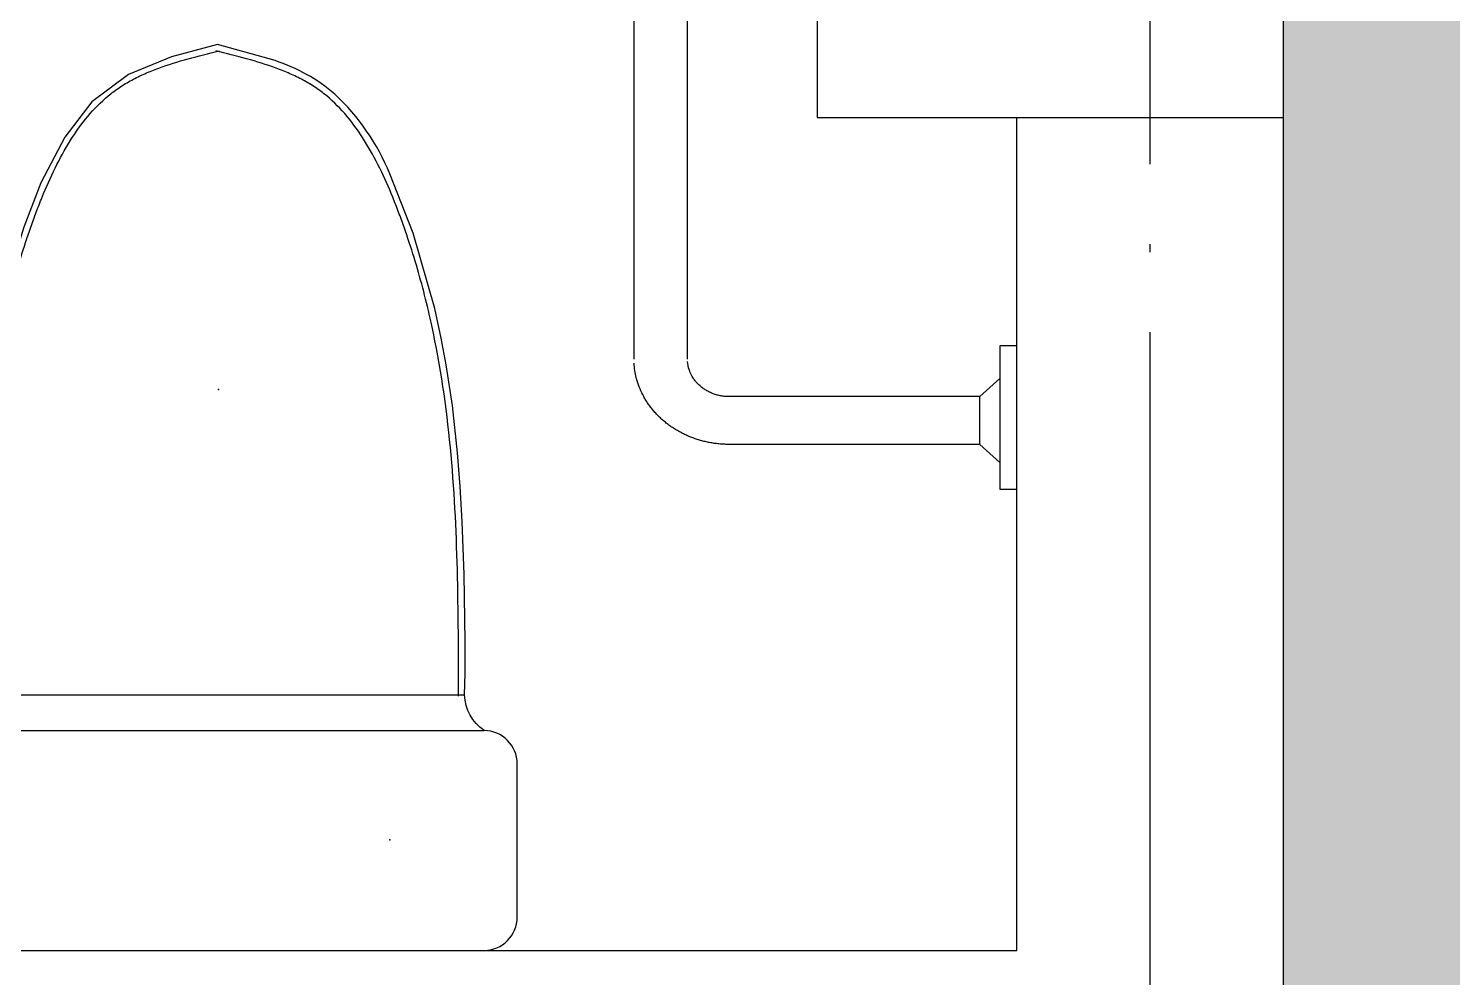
# Model space of a CAD drawing. Header units: millimetres. Extents: x 387826 to 388039216, y 3325062 to 3325368396.
# Drawn here: x 387767124 to 387768193, y 3324897303 to 3324898016 of the extents above; entities that cross this region are included whole.
import ezdxf

# ---------------------------------------------------------------- set-up
doc = ezdxf.new("R2010")
doc.units = ezdxf.units.MM
doc.header["$LTSCALE"] = 1000
doc.header["$MEASUREMENT"] = 0
for name, pattern in [('000-Earth-MSCQ（不打印）$0$DOTE', [2.4200000000000004, 2, -0.2, 0.02, -0.2]), ('DASH', [0.35, 0.25, -0.1]), ('DOTE', [2.4200000000000004, 2, -0.2, 0.02, -0.2])]:
    doc.linetypes.add(name, pattern=pattern)
for name, color, linetype in [('0 Plan-Building', 8, 'Continuous'), ('0 Plan-Building Line 1', 6, 'Continuous'), ('0 Plan-Building 轴线', 8, 'Continuous'), ('0 Plan-Green C2', 75, 'DASH'), ('0 Plan-Green Hatch', 76, 'Continuous'), ('0 Plan-Hatch 1', 8, 'Continuous'), ('0-SITE', 7, 'Continuous'), ('000-Earth-MSCQ（不打印）$0$0 Plan-Building', 8, 'Continuous'), ('000-Earth-MSCQ（不打印）$0$0 Plan-Building Line 1', 6, 'Continuous'), ('000-Earth-MSCQ（不打印）$0$0 Plan-Building 轴线', 8, 'Continuous')]:
    doc.layers.add(name, color=color, linetype=linetype)

# ---------------------------------------------------------------- blocks, each defined once
blk = doc.blocks.new('$lvtry$00000208')
at = {"color": 0, "ltscale": 100}
for p, q in [((200, -165.0000000099972), (-200, -165.0000000099972)), ((185.4870130728996, -191.7412312800443), (-185.4719359133633, -191.7412312800443))]:
    blk.add_line(p, q, dxfattribs=at)
blk.add_lwpolyline([(186.0796257754919, -199.2380908045016, -0.2963015047777732), (199.9999999986721, -165.0000000099972, 0.4142135623886519), (225, -140.0000000099972), (225, -25.00000000999717, 0.4142135623730951), (200, -9.997165761888027e-09), (-200, -9.997165761888027e-09, 0.4142135623730951), (-225, -25.00000000999717), (-225, -140.0000000099972, 0.413282499109783), (-200.0794972387994, -164.9998736134585, -0.2389317199060076), (-185.4719359133633, -191.741231280068), (-186.0183132087441, -208.038968816265), (-185.880630937263, -231.9429316016613), (-185.1490938367242, -282.1136549828661), (-183.7536735154645, -321.8721745041948), (-182.2479664701132, -348.0513228335767), (-180.217007921503, -373.5433777340131), (-176.2934460444594, -408.9057527335408), (-171.6957335382322, -439.4014790583424), (-167.9799975663154, -459.4166868473203), (-163.0881752464156, -481.8463897551392), (-146.8959821878925, -538.3614342696965), (-129.4109075954402, -582.8380688073485, 0.1075204172356496), (-88.16478138089224, -642.5830263483804, 0.1005115143799391), (-43.25072466421625, -667.7827455533316), (0, -680.0000000099972), (34.56887577438465, -670.6643072255156), (66.83648690528571, -657.5221806375266), (94.22498789060774, -636.7756070439136), (114.6088390023724, -610.4436337589905), (132.3968060898333, -576.199694920826), (145.3521376702192, -542.8402512903976), (159.4751818109798, -496.384485188757), (176.7520783832551, -405.3533365391595), (179.3179968894074, -382.8438908119751), (182.3547071254761, -346.4679126574028), (185.0802923031115, -284.8901887926331)], format="xyb", close=True)
blk.add_lwpolyline([(186.044187147163, -202.2755081932701), (186.0796257754919, -199.2380908045052)])
for points in [[(-180.9925045073032, -190.833898753699, 1e-08), (-180.9231855714461, -229.9148265522235, 1e-08), (-180.7879931147909, -260.6861491800664, 1e-08), (-179.0161793248553, -322.0949338432838, 1e-08), (-177.3796056629508, -352.7321077402012, 1e-08), (-171.1158903997275, -413.8239602546237, 1e-08), (-166.48910167758, -444.2782128397521, 1e-08), (-156.1942200744234, -489.7977796713676, 1e-08), (-152.2101340535446, -504.922553144439, 1e-08), (-145.2358797338093, -527.6329906092578, 1e-08), (-142.7550476202741, -535.1736839679506, 1e-08), (-138.7657574522891, -546.4932159235905, 1e-08), (-137.3923849106941, -550.2669410969102, 1e-08), (-134.556705722498, -557.7941917657008, 1e-08), (-133.0929298916308, -561.5471637055598, 1e-08), (-128.5455327356467, -572.7218501946627, 1e-08), (-125.3050498669618, -580.0609807579167, 1e-08), (-118.3031762774335, -594.2645282226877, 1e-08), (-114.5415204285528, -601.128814423384, 1e-08), (-106.4061238896684, -614.1234623602213, 1e-08), (-102.0293129014899, -620.2586035145941, 1e-08), (-92.5727172549814, -631.5563820792449, 1e-08), (-87.49338981130859, -636.7194021847536, 1e-08), (-79.27480857662158, -643.5730663851864, 1e-08), (-76.44098927258165, -645.7040516966226, 1e-08), (-70.53215663088486, -649.6684726599924, 1e-08), (-67.45976419726503, -651.5058132841805, 1e-08), (-61.10061154022696, -654.9345827768993, 1e-08), (-57.81334303203039, -656.5262090455362, 1e-08), (-51.04661969779409, -659.5053209322941, 1e-08), (-47.56698890510597, -660.8924068455963, 1e-08), (-36.93817880982533, -664.7889708971925, 1e-08), (-29.51721481551067, -667.0627814848995, 1e-08), (-14.3423304684693, -671.2693052633404, 1e-08), (-6.58883600239642, -673.2035546739498, 1e-08), (1.209958459803602, -675.1486084028875, 1e-08)], [(181.3595111876202, -191.3707535819121, 1e-08), (180.923185571417, -229.9148265522235, 1e-08), (180.7879931147909, -260.6861491800664, 1e-08), (179.0161793248262, -322.0949338432838, 1e-08), (177.3796056629217, -352.7321077402012, 1e-08), (171.1158903996984, -413.8239602546237, 1e-08), (166.48910167758, -444.2782128397521, 1e-08), (156.1942200743943, -489.7977796713676, 1e-08), (152.2101340535446, -504.922553144439, 1e-08), (145.2358797338093, -527.6329906092578, 1e-08), (142.7550476202741, -535.1736839679506, 1e-08), (138.76575745226, -546.4932159235905, 1e-08), (137.392384910665, -550.2669410969102, 1e-08), (134.5567057224689, -557.7941917657008, 1e-08), (133.0929298916017, -561.5471637055598, 1e-08), (128.5455327356467, -572.7218501946336, 1e-08), (125.3050498669327, -580.0609807579167, 1e-08), (118.3031762774044, -594.2645282226877, 1e-08), (114.5415204285237, -601.128814423384, 1e-08), (106.4061238896684, -614.1234623602213, 1e-08), (102.0293129014899, -620.2586035145941, 1e-08), (92.5727172549523, -631.5563820792449, 1e-08), (87.49338981130859, -636.7194021847536, 1e-08), (79.27480857659248, -643.5730663851864, 1e-08), (76.44098927255254, -645.7040516966226, 1e-08), (70.53215663085575, -649.6684726599633, 1e-08), (67.45976419723593, -651.5058132841805, 1e-08), (61.10061154019786, -654.9345827768993, 1e-08), (57.81334303203039, -656.5262090455362, 1e-08), (51.04661969779409, -659.5053209322941, 1e-08), (47.56698890507687, -660.8924068455963, 1e-08), (36.93817880982533, -664.7889708971925, 1e-08), (29.51721481551067, -667.0627814848995, 1e-08), (14.3423304684693, -671.2693052633404, 1e-08), (6.58883600239642, -673.2035546739498, 1e-08), (-1.209958459832706, -675.1486084028875, 1e-08)]]:
    blk.add_open_spline(points, degree=3, knots=[0, 0, 0, 0, 92.7626735918814, 92.7626735918814, 185.5253471837628, 185.5253471837628, 278.2880207756442, 278.2880207756442, 324.6693575715849, 324.6693575715849, 347.8600259695552, 347.8600259695552, 359.4553601685404, 359.4553601685404, 371.0506943675256, 371.0506943675256, 394.2413627654959, 394.2413627654959, 417.4320311634663, 417.4320311634663, 440.6226995614366, 440.6226995614366, 463.8133679594069, 463.8133679594069, 475.4087021583921, 475.4087021583921, 487.0040363573773, 487.0040363573773, 498.5993705563625, 498.5993705563625, 510.1947047553477, 510.1947047553477, 533.385373153318, 533.385373153318, 556.5760415512884, 556.5760415512884, 556.5760415512884, 556.5760415512884], dxfattribs=at)
at = {"color": 0}
for p in [(-129.3176880808605, -83.05407551247481), (-0.7257828687434085, -421.0254350563409)]:
    blk.add_point(p, dxfattribs=at)
blk = doc.blocks.new('A$C64D772F2')
for p, q in [((656.2071864125901, 137.325435515937), (46.11480032367399, 137.3254379163773)), ((656.2071821781574, 97.28658365317096), (46.11479710316053, 97.28658605366218)), ((684.3873500536429, -122.1254097119599), (684.3873530343408, 65.82751741433458)), ((720.2526699706214, -122.1249731153948), (720.252673995099, 65.82795401076146)), ((684.3881318919593, -122.124973944643), (670.8851792405476, -137.1990553394789)), ((720.2526699706796, -122.1249731943244), (684.3881318919593, -122.124973944643)), ((733.7567931996309, -137.1990553481155), (720.2526699706796, -122.1249731943244)), ((646.2016281544929, -150.0000022688837), (646.2016295103822, -137.1990553361611)), ((646.2016295103822, -137.1990553361611), (753.7983721725759, -137.1990553509313)), ((753.7983721725759, -137.1990553509313), (753.7983718455071, -150.0000011350421)), ((753.7983718455071, -150.0000011350421), (646.2016281544929, -150.0000022688837))]:
    blk.add_line(p, q)
for points in [[(720.252629105933, 65.82798388502124, 0), (720.2478373228223, 66.70538620939624, 0), (720.233345447632, 67.58259304681997, 0), (720.2092534804251, 68.4596043507263, 0), (720.1755612816778, 69.33612012107187, 0), (720.1321688978933, 70.21224040449306, 0), (720.0791761894361, 71.08766515447496, 0), (720.0164830632857, 71.96219441750873, 0), (719.9442895659013, 72.83592810057598, 0), (719.862395557866, 73.70856629682385, 0), (719.771000992565, 74.58000891296979, 0), (719.6700058233691, 75.45015599582985, 0), (719.5595099574421, 76.31880749883567, 0), (719.4394133480964, 77.1858634684686, 0), (719.3097159953322, 78.05132390471408, 0), (719.1706177596934, 78.9148887145493, 0), (719.0220185944345, 79.77645794456475, 0), (718.8640184532269, 80.6359315482332, 0), (718.6965172429918, 81.4931095720458, 0), (718.5196149636758, 82.34799196951644, 0), (718.3333115222049, 83.20037874078844, 0), (718.1376068720128, 84.05016988563875, 0), (717.9327009666595, 84.89726531112683, 0), (717.7183936666115, 85.74136511045072, 0), (717.4948850183864, 86.58256919047562, 0), (717.2620748821646, 87.42057759752788, 0), (717.0201632583048, 88.25539023896272, 0), (716.769050053379, 89.0868071610239, 0), (716.5088352211169, 89.9147283173661, 0), (716.2395186684444, 90.73895370788523, 0), (715.9612003952498, 91.55948328623344, 0), (715.6737803550786, 92.37621709870291, 0), (715.3774584082421, 93.18885505243816, 0), (715.0722345549148, 93.99739714738826, 0), (714.7582087018527, 94.8016433371522, 0), (714.4352808491094, 95.60159366801236, 0), (714.1036509038531, 96.39704804711073, 0), (713.763218819222, 97.1879065211615, 0), (713.4141845488339, 97.9740689967075, 0), (713.0564479996683, 98.7553355206328, 0), (712.6902091251686, 99.53160599983676, 0), (712.3154681113083, 100.3032804341055, 0), (711.9323240741505, 101.0684587771757, 0), (711.5407781770336, 101.8296410289913, 0), (711.1408294891589, 102.5848271896102, 0), (710.7326784759643, 103.3350171657585, 0), (710.3162246721331, 104.079211004253, 0), (709.8916780775762, 104.8174086073268, 0), (709.4590486923698, 105.5496099702723, 0), (709.018396981759, 106.2768150651827, 0), (708.569792015187, 106.9970238596507, 0), (708.1132942578988, 107.7112363256456, 0), (707.6489832447842, 108.4184524260199, 0), (707.1769299060688, 109.1206721280178, 0), (706.6972033114871, 109.8158953992388, 0), (706.209863460972, 110.5041222119035, 0), (705.7150003543939, 111.1853525240804, 0), (705.2126844570739, 111.8605863030098, 0), (704.7029848384554, 112.5278235164369, 0), (704.1859724292299, 113.1890641314749, 0), (703.6617462987197, 113.8423081019064, 0), (703.1303673773073, 114.4895553995884, 0), (702.5919247347047, 115.1288059828221, 0), (702.0464983707643, 115.7600598144854, 0), (701.4941687507671, 116.3843168570893, 0), (700.9350184095092, 117.0005770722928, 0), (700.3691318121273, 117.6098404207878, 0), (699.7965944934404, 118.2111068626837, 0), (699.2174924534047, 118.804376358079, 0), (698.6319166920148, 119.3896488644605, 0), (698.0399452092242, 119.9669243456592, 0), (697.4416795398574, 120.535202754334, 0), (696.8372006143909, 121.0964840529705, 0), (696.2266075021471, 121.6487681953367, 0), (695.6099806686398, 122.1930551439727, 0), (694.9874196483288, 122.7283448526578, 0), (694.3590249067638, 123.2556372746258, 0), (693.7248859783867, 123.7739323681744, 0), (693.085092863359, 124.2832300913797, 0), (692.439745561569, 124.7835303976608, 0), (691.7889445383917, 125.2758332404846, 0), (691.1327793283854, 125.7591385780906, 0), (690.4713594665518, 126.2324463594268, 0), (689.8047458830988, 126.6977565562265, 0), (689.1331576476223, 127.1530690664804, 0), (688.4565652253223, 127.5993839040239, 0), (687.7750686163199, 128.0367010221744, 0), (687.0888678203919, 128.465020328098, 0), (686.3979623725754, 128.8833418217982, 0), (685.7026522726519, 129.2916653637585, 0), (685.0027379858657, 129.6909910468021, 0), (684.298519512231, 130.0813187314634, 0), (683.5901959211915, 130.4606483248062, 0), (682.8775681433617, 130.830979919825, 0), (682.1610357133322, 131.1913133303606, 0), (681.4405990964151, 131.5426485563512, 0), (680.7163573621656, 131.882985551616, 0), (679.9884109756676, 132.2133242692362, 0), (679.2568604022381, 132.5346646628532, 0), (678.5218047115486, 132.845006686126, 0), (677.7834448337089, 133.1463502455663, 0), (677.0418798383907, 133.4366952952114, 0), (676.2971101909061, 133.7170418346286, 0), (675.5493358912063, 133.9873897708894, 0), (674.7985564739793, 134.2467391041137, 0), (674.0450724043767, 134.4960896947159, 0), (673.2888836826896, 134.7354415425216, 0), (672.5301903085783, 134.9647945545585, 0), (671.7689918169635, 135.1831487309173, 0), (671.0053882077336, 135.3905040251411, 0), (670.2395799462683, 135.5878603438905, 0), (669.4717670323444, 135.7752175942878, 0), (668.7018490008777, 135.9515758229682, 0), (667.9300263170735, 136.1179349367085, 0), (667.156498515571, 136.2732948425328, 0), (666.3813655964914, 136.4176554940059, 0), (665.6046280249138, 136.552016890957, 0), (664.8264853357105, 136.6753789404756, 0), (664.047037528886, 136.787741595952, 0), (663.2663850695244, 136.8901048108164, 0), (662.4847274924396, 136.9814684921148, 0), (661.7021647977526, 137.0618325934629, 0), (660.9186974505428, 137.1321971145589, 0), (660.1345245202538, 137.1905619625832, 0), (659.3497469375725, 137.2389270909553, 0), (658.5645647022757, 137.2772924063829, 0), (657.7789768840303, 137.3036579092804, 0), (656.9930844131741, 137.3200235528348, 0), (656.2071868244093, 137.3253891975692, 0)], [(684.3873249853496, 65.8274704597934, 0), (684.385204621125, 66.21357148810057, 0), (684.3788842110662, 66.59957447042689, 0), (684.368263754819, 66.985479453484, 0), (684.3534432058805, 67.37118639051914, 0), (684.3343225179124, 67.75659532829013, 0), (684.311001737311, 68.14180622014828, 0), (684.2834807712352, 68.5266190661714, 0), (684.2516596193309, 68.91103391270735, 0), (684.2156382352696, 69.29495071346173, 0), (684.1754166656174, 69.67846946833015, 0), (684.1309947707923, 70.06129017731291, 0), (684.0823725971859, 70.44351284052391, 0), (684.0294500984019, 70.82503750438627, 0), (683.9724272277672, 71.2057640757921, 0), (683.9112040320178, 71.58579260149418, 0), (683.8458803713438, 71.96482303480298, 0), (683.7763563391636, 72.3430554222432, 0), (683.7026317953714, 72.7201897638879, 0), (683.6248068333953, 73.09642601319501, 0), (683.5427813135902, 73.47146421676734, 0), (683.4567552358494, 73.84530428138532, 0), (683.3665286468458, 74.21804630020779, 0), (683.2723014534567, 74.58949018036219, 0), (683.1738736556144, 74.95963601450785, 0), (683.0714451603708, 75.32828371000505, 0), (682.9650160606252, 75.69563326665957, 0), (682.8544862635899, 76.06148473102076, 0), (682.7400557225337, 76.42573800991522, 0), (682.6215244375053, 76.78839319675899, 0), (682.4990924084559, 77.14945019807783, 0), (682.3726595888729, 77.5088090606514, 0), (682.2422259323066, 77.86636978464958, 0), (682.1078914387035, 78.22213232308422, 0), (681.9697560614441, 78.57599662978464, 0), (681.8276198007516, 78.92796279779577, 0), (681.681682609953, 79.27793073390785, 0), (681.5319444889319, 79.62590043823002, 0), (681.3784054379212, 79.97187191077683, 0), (681.2209653636673, 80.31564519800304, 0), (681.0598242663546, 80.65722020699468, 0), (680.8949820993003, 80.99649693757965, 0), (680.7263389090076, 81.33357543650345, 0), (680.5540946491528, 81.66835561054904, 0), (680.378049226536, 82.0006375528319, 0), (680.1985027340706, 82.33062112377957, 0), (680.0152550325147, 82.65800641644455, 0), (679.8285061681527, 82.98289333777939, 0), (679.6380560945254, 83.30518198083882, 0), (679.4442048115889, 83.62487220604817, 0), (679.2468522727722, 83.94186405999062, 0), (679.0459984782501, 84.25615754254977, 0), (678.84164338134, 84.56765265385911, 0), (678.6339869355434, 84.87624930081074, 0), (678.4229291873635, 85.18204752996826, 0), (678.2084700902924, 85.48494734130509, 0), (677.9907096443931, 85.78494868826965, 0), (677.7696477566496, 86.0818515708961, 0), (677.5453844267759, 86.37565594269836, 0), (677.3179197015706, 86.66646180374664, 0), (677.0872534878436, 86.95406915386411, 0), (676.8534858321655, 87.23857794664218, 0), (676.6165166415158, 87.51978822860838, 0), (676.3765459157294, 87.7976999066741, 0), (676.1335737016052, 88.07241298081499, 0), (675.8874999058899, 88.34372749768954, 0), (675.638524528651, 88.6116433641946, 0), (675.3866475232644, 88.87606058026722, 0), (675.1317689362331, 89.13707919255103, 0), (674.8741887212964, 89.39459906129923, 0), (674.6137068317039, 89.64852027980669, 0), (674.3504233139683, 89.89894280124281, 0), (674.0844380750204, 90.14566657943942, 0), (673.8157511150348, 90.38869161417824, 0), (673.5444624803495, 90.62811785891245, 0), (673.2705720779486, 90.86374531378533, 0), (672.9940799543983, 91.0956739787216, 0), (672.7150860165711, 91.32370380721841, 0), (672.4334903111449, 91.54793484583934, 0), (672.1495927915093, 91.76826695484488, 0), (671.8631934574223, 91.98470022752736, 0), (671.5744923092425, 92.19723457070359, 0), (671.2834893003455, 92.40576998439064, 0), (670.9901844304986, 92.61030646863946, 0), (670.6946776999976, 92.81084397676022, 0), (670.3969690620434, 93.0072825089228, 0), (670.0971585168736, 93.1996220187284, 0), (669.7951460644254, 93.3878625524012, 0), (669.4912316580303, 93.5719039705582, 0), (669.1852152977372, 93.75174636617885, 0), (668.877297030238, 93.92748964626662, 0), (668.5674767622259, 94.09893381078291, 0), (668.2557545403834, 94.26617885982705, 0), (667.942230271583, 94.42902474666334, 0), (667.6269040488405, 94.58767147150502, 0), (667.3099757792661, 94.74191894120304, 0), (666.9912455092417, 94.89186724885076, 0), (666.6709131922689, 95.03741630135482, 0), (666.3490788282361, 95.1785660522437, 0), (666.0256424174295, 95.31531654804712, 0), (665.700803912885, 95.4475676956572, 0), (665.3744633616298, 95.5754195415866, 0), (665.0468207166414, 95.69877199292387, 0), (664.7177759782644, 95.81762509606051, 0), (664.3874291462707, 95.93197880453954, 0), (664.0558801743318, 96.04173307179008, 0), (663.7232291087857, 96.1469878513235, 0), (663.3893759033526, 96.24764318967209, 0), (663.0544206041959, 96.34379904031084, 0), (662.7184631184791, 96.4352553566714, 0), (662.3815035392763, 96.52221213884332, 0), (662.04364177346, 96.60446934021456, 0), (661.7048778674216, 96.68212696076807, 0), (661.3653117748909, 96.75508495415852, 0), (661.0249435422593, 96.82344332015782, 0), (660.6838731229655, 96.88710201228969, 0), (660.3421005170676, 96.9460610307433, 0), (659.9997257711366, 97.00042032879719, 0), (659.6567487918655, 97.04997990647826, 0), (659.313269626, 97.09483971736336, 0), (658.969288320106, 97.13509976132627, 0), (658.6250047808862, 97.1705599454508, 0), (658.2802190550137, 97.20132036260475, 0), (657.935231142561, 97.22738087338803, 0), (657.5899409967824, 97.24864152427472, 0), (657.2444487110479, 97.26530226871546, 0), (656.8987541453098, 97.277063106696, 0), (656.5529574395623, 97.28422399170086, 0), (656.2071585005615, 97.28658487723442, 0)]]:
    blk.add_polyline3d(points)
blk = doc.blocks.new('A$C4CC85829')
at = {"layer": '0 Plan-Building'}
for p, q in [((9949.99999999997, -12674.99999999988), (9949.99999999997, -13024.99999999988)), ((10299.99999999997, -13024.99999999988), (10299.99999999997, -12674.99999999988)), ((9949.99999999997, -13024.99999999988), (10299.99999999997, -13024.99999999988)), ((10099.99999999977, -13649.9999999999), (10100.00000000006, -13024.99999999983)), ((10300.00000000003, -13849.9999999999), (10300.00000000006, -13024.99999999983)), ((7300.000000000058, -13649.9999999999), (10099.99999999977, -13649.9999999999))]:
    blk.add_line(p, q, dxfattribs=at)
at = {"layer": '0 Plan-Building Line 1', "ltscale": 10}
blk.add_lwpolyline([(7100.000000000058, -13849.9999999999), (10300.00000000003, -13850.00000000001), (10299.99999999997, -9749.999999999884), (7300.00000009872, -9749.99999999965), (7300.000000098837, -6749.999999999971), (9149.99999999997, -6749.999999999971), (9149.99999999997, 100.0000000001164), (-99.9941406250291, 100.0000000001164), (-99.9941406250291, -6749.999999999884), (449.9999999997672, -6749.999999999851), (450.5689102972974, -9705.991464139759, 1.152457852723141), (685.6715259008342, -9960.536134633354), (799.9999999999418, -9960.536134633352), (799.9999999999418, -9949.99999999968), (7099.999999999942, -9949.999999999713)], format="xyb", close=True, dxfattribs=at)
at = {"layer": '0 Plan-Building 轴线', "linetype": 'DOTE', "ltscale": 0.3}
blk.add_line((10199.99999999997, -14511.96487577906), (10199.99999999997, 1042.741870977974), dxfattribs=at)
at = {"layer": '0 Plan-Building', "extrusion": (0, 0, -1), "zscale": -1, "rotation": 270}
blk.add_blockref('A$C64D772F2', (-9949.999998865387, -12550.00000001281), dxfattribs=at)
at = {"layer": '0 Plan-Building', "rotation": 179.9999999998599}
blk.add_blockref('$lvtry$00000208', (9499.999999429885, -13650.0000000092), dxfattribs=at)
blk = doc.blocks.new('000-Earth-MSCQ（不打印）$0$$lvtry$00000208')
at = {"color": 0, "ltscale": 100}
for p, q in [((200, -165.0000000099972, 1e-08), (-200, -165.0000000099972, 1e-08)), ((185.4870130728996, -191.7412312800443, 1e-08), (-185.4719359133633, -191.7412312800443, 1e-08))]:
    blk.add_line(p, q, dxfattribs=at)
at = {"elevation": 1e-08}
blk.add_lwpolyline([(186.0796257754919, -199.2380908045016, -0.2963015047777732), (199.9999999986721, -165.0000000099972, 0.4142135623886519), (225, -140.0000000099972), (225, -25.00000000999717, 0.4142135623730951), (200, -9.997165761888027e-09), (-200, -9.997165761888027e-09, 0.4142135623730951), (-225, -25.00000000999717), (-225, -140.0000000099972, 0.413282499109783), (-200.0794972387994, -164.9998736134585, -0.2389317199060076), (-185.4719359133633, -191.741231280068), (-186.0183132087441, -208.038968816265), (-185.880630937263, -231.9429316016613), (-185.1490938367242, -282.1136549828661), (-183.7536735154645, -321.8721745041948), (-182.2479664701132, -348.0513228335767), (-180.217007921503, -373.5433777340131), (-176.2934460444594, -408.9057527335408), (-171.6957335382322, -439.4014790583424), (-167.9799975663154, -459.4166868473203), (-163.0881752464156, -481.8463897551392), (-146.8959821878925, -538.3614342696965), (-129.4109075954402, -582.8380688073485, 0.1075204172356496), (-88.16478138089224, -642.5830263483804, 0.1005115143799391), (-43.25072466421625, -667.7827455533316), (0, -680.0000000099972), (34.56887577438465, -670.6643072255156), (66.83648690528571, -657.5221806375266), (94.22498789060774, -636.7756070439136), (114.6088390023724, -610.4436337589905), (132.3968060898333, -576.199694920826), (145.3521376702192, -542.8402512903976), (159.4751818109798, -496.384485188757), (176.7520783832551, -405.3533365391595), (179.3179968894074, -382.8438908119751), (182.3547071254761, -346.4679126574028), (185.0802923031115, -284.8901887926331)], format="xyb", close=True, dxfattribs=at)
blk.add_lwpolyline([(186.044187147163, -202.2755081932701), (186.0796257754919, -199.2380908045052)], dxfattribs=at)
at = {"color": 0, "ltscale": 100}
for points in [[(-180.9925045073032, -190.833898753699, 1e-08), (-180.9231855714461, -229.9148265522235, 1e-08), (-180.7879931147909, -260.6861491800664, 1e-08), (-179.0161793248553, -322.0949338432838, 1e-08), (-177.3796056629508, -352.7321077402012, 1e-08), (-171.1158903997275, -413.8239602546237, 1e-08), (-166.48910167758, -444.2782128397521, 1e-08), (-156.1942200744234, -489.7977796713676, 1e-08), (-152.2101340535446, -504.922553144439, 1e-08), (-145.2358797338093, -527.6329906092578, 1e-08), (-142.7550476202741, -535.1736839679506, 1e-08), (-138.7657574522891, -546.4932159235905, 1e-08), (-137.3923849106941, -550.2669410969102, 1e-08), (-134.556705722498, -557.7941917657008, 1e-08), (-133.0929298916308, -561.5471637055598, 1e-08), (-128.5455327356467, -572.7218501946627, 1e-08), (-125.3050498669618, -580.0609807579167, 1e-08), (-118.3031762774335, -594.2645282226877, 1e-08), (-114.5415204285528, -601.128814423384, 1e-08), (-106.4061238896684, -614.1234623602213, 1e-08), (-102.0293129014899, -620.2586035145941, 1e-08), (-92.5727172549814, -631.5563820792449, 1e-08), (-87.49338981130859, -636.7194021847536, 1e-08), (-79.27480857662158, -643.5730663851864, 1e-08), (-76.44098927258165, -645.7040516966226, 1e-08), (-70.53215663088486, -649.6684726599924, 1e-08), (-67.45976419726503, -651.5058132841805, 1e-08), (-61.10061154022696, -654.9345827768993, 1e-08), (-57.81334303203039, -656.5262090455362, 1e-08), (-51.04661969779409, -659.5053209322941, 1e-08), (-47.56698890510597, -660.8924068455963, 1e-08), (-36.93817880982533, -664.7889708971925, 1e-08), (-29.51721481551067, -667.0627814848995, 1e-08), (-14.3423304684693, -671.2693052633404, 1e-08), (-6.58883600239642, -673.2035546739498, 1e-08), (1.209958459803602, -675.1486084028875, 1e-08)], [(181.3595111876202, -191.3707535819121, 1e-08), (180.923185571417, -229.9148265522235, 1e-08), (180.7879931147909, -260.6861491800664, 1e-08), (179.0161793248262, -322.0949338432838, 1e-08), (177.3796056629217, -352.7321077402012, 1e-08), (171.1158903996984, -413.8239602546237, 1e-08), (166.48910167758, -444.2782128397521, 1e-08), (156.1942200743943, -489.7977796713676, 1e-08), (152.2101340535446, -504.922553144439, 1e-08), (145.2358797338093, -527.6329906092578, 1e-08), (142.7550476202741, -535.1736839679506, 1e-08), (138.76575745226, -546.4932159235905, 1e-08), (137.392384910665, -550.2669410969102, 1e-08), (134.5567057224689, -557.7941917657008, 1e-08), (133.0929298916017, -561.5471637055598, 1e-08), (128.5455327356467, -572.7218501946336, 1e-08), (125.3050498669327, -580.0609807579167, 1e-08), (118.3031762774044, -594.2645282226877, 1e-08), (114.5415204285237, -601.128814423384, 1e-08), (106.4061238896684, -614.1234623602213, 1e-08), (102.0293129014899, -620.2586035145941, 1e-08), (92.5727172549523, -631.5563820792449, 1e-08), (87.49338981130859, -636.7194021847536, 1e-08), (79.27480857659248, -643.5730663851864, 1e-08), (76.44098927255254, -645.7040516966226, 1e-08), (70.53215663085575, -649.6684726599633, 1e-08), (67.45976419723593, -651.5058132841805, 1e-08), (61.10061154019786, -654.9345827768993, 1e-08), (57.81334303203039, -656.5262090455362, 1e-08), (51.04661969779409, -659.5053209322941, 1e-08), (47.56698890507687, -660.8924068455963, 1e-08), (36.93817880982533, -664.7889708971925, 1e-08), (29.51721481551067, -667.0627814848995, 1e-08), (14.3423304684693, -671.2693052633404, 1e-08), (6.58883600239642, -673.2035546739498, 1e-08), (-1.209958459832706, -675.1486084028875, 1e-08)]]:
    blk.add_open_spline(points, degree=3, knots=[0, 0, 0, 0, 92.7626735918814, 92.7626735918814, 185.5253471837628, 185.5253471837628, 278.2880207756442, 278.2880207756442, 324.6693575715849, 324.6693575715849, 347.8600259695552, 347.8600259695552, 359.4553601685404, 359.4553601685404, 371.0506943675256, 371.0506943675256, 394.2413627654959, 394.2413627654959, 417.4320311634663, 417.4320311634663, 440.6226995614366, 440.6226995614366, 463.8133679594069, 463.8133679594069, 475.4087021583921, 475.4087021583921, 487.0040363573773, 487.0040363573773, 498.5993705563625, 498.5993705563625, 510.1947047553477, 510.1947047553477, 533.385373153318, 533.385373153318, 556.5760415512884, 556.5760415512884, 556.5760415512884, 556.5760415512884], dxfattribs=at)
at = {"color": 0}
for p in [(-129.3176880808605, -83.05407551247481, 1e-08), (-0.7257828687434085, -421.0254350563409, 1e-08)]:
    blk.add_point(p, dxfattribs=at)
blk = doc.blocks.new('000-Earth-MSCQ（不打印）$0$A$C64D772F2')
for p, q in [((656.2071864125901, 137.325435515937), (46.11480032367399, 137.3254379163773)), ((656.2071821781574, 97.28658365317096), (46.11479710316053, 97.28658605366218)), ((684.3873500536429, -122.1254097119599), (684.3873530343408, 65.82751741433458)), ((720.2526699706214, -122.1249731153948), (720.252673995099, 65.82795401076146)), ((684.3881318919593, -122.124973944643), (670.8851792405476, -137.1990553394789)), ((720.2526699706796, -122.1249731943244), (684.3881318919593, -122.124973944643)), ((733.7567931996309, -137.1990553481155), (720.2526699706796, -122.1249731943244)), ((646.2016281544929, -150.0000022688837), (646.2016295103822, -137.1990553361611)), ((646.2016295103822, -137.1990553361611), (753.7983721725759, -137.1990553509313)), ((753.7983721725759, -137.1990553509313), (753.7983718455071, -150.0000011350421)), ((753.7983718455071, -150.0000011350421), (646.2016281544929, -150.0000022688837))]:
    blk.add_line(p, q)
for points in [[(720.252629105933, 65.82798388502124, 0), (720.2478373228223, 66.70538620939624, 0), (720.233345447632, 67.58259304681997, 0), (720.2092534804251, 68.4596043507263, 0), (720.1755612816778, 69.33612012107187, 0), (720.1321688978933, 70.21224040449306, 0), (720.0791761894361, 71.08766515447496, 0), (720.0164830632857, 71.96219441750873, 0), (719.9442895659013, 72.83592810057598, 0), (719.862395557866, 73.70856629682385, 0), (719.771000992565, 74.58000891296979, 0), (719.6700058233691, 75.45015599582985, 0), (719.5595099574421, 76.31880749883567, 0), (719.4394133480964, 77.1858634684686, 0), (719.3097159953322, 78.05132390471408, 0), (719.1706177596934, 78.9148887145493, 0), (719.0220185944345, 79.77645794456475, 0), (718.8640184532269, 80.6359315482332, 0), (718.6965172429918, 81.4931095720458, 0), (718.5196149636758, 82.34799196951644, 0), (718.3333115222049, 83.20037874078844, 0), (718.1376068720128, 84.05016988563875, 0), (717.9327009666595, 84.89726531112683, 0), (717.7183936666115, 85.74136511045072, 0), (717.4948850183864, 86.58256919047562, 0), (717.2620748821646, 87.42057759752788, 0), (717.0201632583048, 88.25539023896272, 0), (716.769050053379, 89.0868071610239, 0), (716.5088352211169, 89.9147283173661, 0), (716.2395186684444, 90.73895370788523, 0), (715.9612003952498, 91.55948328623344, 0), (715.6737803550786, 92.37621709870291, 0), (715.3774584082421, 93.18885505243816, 0), (715.0722345549148, 93.99739714738826, 0), (714.7582087018527, 94.8016433371522, 0), (714.4352808491094, 95.60159366801236, 0), (714.1036509038531, 96.39704804711073, 0), (713.763218819222, 97.1879065211615, 0), (713.4141845488339, 97.9740689967075, 0), (713.0564479996683, 98.7553355206328, 0), (712.6902091251686, 99.53160599983676, 0), (712.3154681113083, 100.3032804341055, 0), (711.9323240741505, 101.0684587771757, 0), (711.5407781770336, 101.8296410289913, 0), (711.1408294891589, 102.5848271896102, 0), (710.7326784759643, 103.3350171657585, 0), (710.3162246721331, 104.079211004253, 0), (709.8916780775762, 104.8174086073268, 0), (709.4590486923698, 105.5496099702723, 0), (709.018396981759, 106.2768150651827, 0), (708.569792015187, 106.9970238596507, 0), (708.1132942578988, 107.7112363256456, 0), (707.6489832447842, 108.4184524260199, 0), (707.1769299060688, 109.1206721280178, 0), (706.6972033114871, 109.8158953992388, 0), (706.209863460972, 110.5041222119035, 0), (705.7150003543939, 111.1853525240804, 0), (705.2126844570739, 111.8605863030098, 0), (704.7029848384554, 112.5278235164369, 0), (704.1859724292299, 113.1890641314749, 0), (703.6617462987197, 113.8423081019064, 0), (703.1303673773073, 114.4895553995884, 0), (702.5919247347047, 115.1288059828221, 0), (702.0464983707643, 115.7600598144854, 0), (701.4941687507671, 116.3843168570893, 0), (700.9350184095092, 117.0005770722928, 0), (700.3691318121273, 117.6098404207878, 0), (699.7965944934404, 118.2111068626837, 0), (699.2174924534047, 118.804376358079, 0), (698.6319166920148, 119.3896488644605, 0), (698.0399452092242, 119.9669243456592, 0), (697.4416795398574, 120.535202754334, 0), (696.8372006143909, 121.0964840529705, 0), (696.2266075021471, 121.6487681953367, 0), (695.6099806686398, 122.1930551439727, 0), (694.9874196483288, 122.7283448526578, 0), (694.3590249067638, 123.2556372746258, 0), (693.7248859783867, 123.7739323681744, 0), (693.085092863359, 124.2832300913797, 0), (692.439745561569, 124.7835303976608, 0), (691.7889445383917, 125.2758332404846, 0), (691.1327793283854, 125.7591385780906, 0), (690.4713594665518, 126.2324463594268, 0), (689.8047458830988, 126.6977565562265, 0), (689.1331576476223, 127.1530690664804, 0), (688.4565652253223, 127.5993839040239, 0), (687.7750686163199, 128.0367010221744, 0), (687.0888678203919, 128.465020328098, 0), (686.3979623725754, 128.8833418217982, 0), (685.7026522726519, 129.2916653637585, 0), (685.0027379858657, 129.6909910468021, 0), (684.298519512231, 130.0813187314634, 0), (683.5901959211915, 130.4606483248062, 0), (682.8775681433617, 130.830979919825, 0), (682.1610357133322, 131.1913133303606, 0), (681.4405990964151, 131.5426485563512, 0), (680.7163573621656, 131.882985551616, 0), (679.9884109756676, 132.2133242692362, 0), (679.2568604022381, 132.5346646628532, 0), (678.5218047115486, 132.845006686126, 0), (677.7834448337089, 133.1463502455663, 0), (677.0418798383907, 133.4366952952114, 0), (676.2971101909061, 133.7170418346286, 0), (675.5493358912063, 133.9873897708894, 0), (674.7985564739793, 134.2467391041137, 0), (674.0450724043767, 134.4960896947159, 0), (673.2888836826896, 134.7354415425216, 0), (672.5301903085783, 134.9647945545585, 0), (671.7689918169635, 135.1831487309173, 0), (671.0053882077336, 135.3905040251411, 0), (670.2395799462683, 135.5878603438905, 0), (669.4717670323444, 135.7752175942878, 0), (668.7018490008777, 135.9515758229682, 0), (667.9300263170735, 136.1179349367085, 0), (667.156498515571, 136.2732948425328, 0), (666.3813655964914, 136.4176554940059, 0), (665.6046280249138, 136.552016890957, 0), (664.8264853357105, 136.6753789404756, 0), (664.047037528886, 136.787741595952, 0), (663.2663850695244, 136.8901048108164, 0), (662.4847274924396, 136.9814684921148, 0), (661.7021647977526, 137.0618325934629, 0), (660.9186974505428, 137.1321971145589, 0), (660.1345245202538, 137.1905619625832, 0), (659.3497469375725, 137.2389270909553, 0), (658.5645647022757, 137.2772924063829, 0), (657.7789768840303, 137.3036579092804, 0), (656.9930844131741, 137.3200235528348, 0), (656.2071868244093, 137.3253891975692, 0)], [(684.3873249853496, 65.8274704597934, 0), (684.385204621125, 66.21357148810057, 0), (684.3788842110662, 66.59957447042689, 0), (684.368263754819, 66.985479453484, 0), (684.3534432058805, 67.37118639051914, 0), (684.3343225179124, 67.75659532829013, 0), (684.311001737311, 68.14180622014828, 0), (684.2834807712352, 68.5266190661714, 0), (684.2516596193309, 68.91103391270735, 0), (684.2156382352696, 69.29495071346173, 0), (684.1754166656174, 69.67846946833015, 0), (684.1309947707923, 70.06129017731291, 0), (684.0823725971859, 70.44351284052391, 0), (684.0294500984019, 70.82503750438627, 0), (683.9724272277672, 71.2057640757921, 0), (683.9112040320178, 71.58579260149418, 0), (683.8458803713438, 71.96482303480298, 0), (683.7763563391636, 72.3430554222432, 0), (683.7026317953714, 72.7201897638879, 0), (683.6248068333953, 73.09642601319501, 0), (683.5427813135902, 73.47146421676734, 0), (683.4567552358494, 73.84530428138532, 0), (683.3665286468458, 74.21804630020779, 0), (683.2723014534567, 74.58949018036219, 0), (683.1738736556144, 74.95963601450785, 0), (683.0714451603708, 75.32828371000505, 0), (682.9650160606252, 75.69563326665957, 0), (682.8544862635899, 76.06148473102076, 0), (682.7400557225337, 76.42573800991522, 0), (682.6215244375053, 76.78839319675899, 0), (682.4990924084559, 77.14945019807783, 0), (682.3726595888729, 77.5088090606514, 0), (682.2422259323066, 77.86636978464958, 0), (682.1078914387035, 78.22213232308422, 0), (681.9697560614441, 78.57599662978464, 0), (681.8276198007516, 78.92796279779577, 0), (681.681682609953, 79.27793073390785, 0), (681.5319444889319, 79.62590043823002, 0), (681.3784054379212, 79.97187191077683, 0), (681.2209653636673, 80.31564519800304, 0), (681.0598242663546, 80.65722020699468, 0), (680.8949820993003, 80.99649693757965, 0), (680.7263389090076, 81.33357543650345, 0), (680.5540946491528, 81.66835561054904, 0), (680.378049226536, 82.0006375528319, 0), (680.1985027340706, 82.33062112377957, 0), (680.0152550325147, 82.65800641644455, 0), (679.8285061681527, 82.98289333777939, 0), (679.6380560945254, 83.30518198083882, 0), (679.4442048115889, 83.62487220604817, 0), (679.2468522727722, 83.94186405999062, 0), (679.0459984782501, 84.25615754254977, 0), (678.84164338134, 84.56765265385911, 0), (678.6339869355434, 84.87624930081074, 0), (678.4229291873635, 85.18204752996826, 0), (678.2084700902924, 85.48494734130509, 0), (677.9907096443931, 85.78494868826965, 0), (677.7696477566496, 86.0818515708961, 0), (677.5453844267759, 86.37565594269836, 0), (677.3179197015706, 86.66646180374664, 0), (677.0872534878436, 86.95406915386411, 0), (676.8534858321655, 87.23857794664218, 0), (676.6165166415158, 87.51978822860838, 0), (676.3765459157294, 87.7976999066741, 0), (676.1335737016052, 88.07241298081499, 0), (675.8874999058899, 88.34372749768954, 0), (675.638524528651, 88.6116433641946, 0), (675.3866475232644, 88.87606058026722, 0), (675.1317689362331, 89.13707919255103, 0), (674.8741887212964, 89.39459906129923, 0), (674.6137068317039, 89.64852027980669, 0), (674.3504233139683, 89.89894280124281, 0), (674.0844380750204, 90.14566657943942, 0), (673.8157511150348, 90.38869161417824, 0), (673.5444624803495, 90.62811785891245, 0), (673.2705720779486, 90.86374531378533, 0), (672.9940799543983, 91.0956739787216, 0), (672.7150860165711, 91.32370380721841, 0), (672.4334903111449, 91.54793484583934, 0), (672.1495927915093, 91.76826695484488, 0), (671.8631934574223, 91.98470022752736, 0), (671.5744923092425, 92.19723457070359, 0), (671.2834893003455, 92.40576998439064, 0), (670.9901844304986, 92.61030646863946, 0), (670.6946776999976, 92.81084397676022, 0), (670.3969690620434, 93.0072825089228, 0), (670.0971585168736, 93.1996220187284, 0), (669.7951460644254, 93.3878625524012, 0), (669.4912316580303, 93.5719039705582, 0), (669.1852152977372, 93.75174636617885, 0), (668.877297030238, 93.92748964626662, 0), (668.5674767622259, 94.09893381078291, 0), (668.2557545403834, 94.26617885982705, 0), (667.942230271583, 94.42902474666334, 0), (667.6269040488405, 94.58767147150502, 0), (667.3099757792661, 94.74191894120304, 0), (666.9912455092417, 94.89186724885076, 0), (666.6709131922689, 95.03741630135482, 0), (666.3490788282361, 95.1785660522437, 0), (666.0256424174295, 95.31531654804712, 0), (665.700803912885, 95.4475676956572, 0), (665.3744633616298, 95.5754195415866, 0), (665.0468207166414, 95.69877199292387, 0), (664.7177759782644, 95.81762509606051, 0), (664.3874291462707, 95.93197880453954, 0), (664.0558801743318, 96.04173307179008, 0), (663.7232291087857, 96.1469878513235, 0), (663.3893759033526, 96.24764318967209, 0), (663.0544206041959, 96.34379904031084, 0), (662.7184631184791, 96.4352553566714, 0), (662.3815035392763, 96.52221213884332, 0), (662.04364177346, 96.60446934021456, 0), (661.7048778674216, 96.68212696076807, 0), (661.3653117748909, 96.75508495415852, 0), (661.0249435422593, 96.82344332015782, 0), (660.6838731229655, 96.88710201228969, 0), (660.3421005170676, 96.9460610307433, 0), (659.9997257711366, 97.00042032879719, 0), (659.6567487918655, 97.04997990647826, 0), (659.313269626, 97.09483971736336, 0), (658.969288320106, 97.13509976132627, 0), (658.6250047808862, 97.1705599454508, 0), (658.2802190550137, 97.20132036260475, 0), (657.935231142561, 97.22738087338803, 0), (657.5899409967824, 97.24864152427472, 0), (657.2444487110479, 97.26530226871546, 0), (656.8987541453098, 97.277063106696, 0), (656.5529574395623, 97.28422399170086, 0), (656.2071585005615, 97.28658487723442, 0)]]:
    blk.add_polyline3d(points)
blk = doc.blocks.new('000-Earth-MSCQ（不打印）$0$A$C4CC85829')
at = {"layer": '000-Earth-MSCQ（不打印）$0$0 Plan-Building'}
for p, q in [((9949.99999999997, -12674.99999999988), (9949.99999999997, -13024.99999999988)), ((10299.99999999997, -13024.99999999988), (10299.99999999997, -12674.99999999988)), ((9949.99999999997, -13024.99999999988), (10299.99999999997, -13024.99999999988)), ((10099.99999999977, -13649.9999999999), (10100.00000000006, -13024.99999999983)), ((10300.00000000003, -13849.9999999999), (10300.00000000006, -13024.99999999983)), ((7300.000000000058, -13649.9999999999), (10099.99999999977, -13649.9999999999))]:
    blk.add_line(p, q, dxfattribs=at)
at = {"layer": '000-Earth-MSCQ（不打印）$0$0 Plan-Building Line 1', "ltscale": 10}
blk.add_lwpolyline([(7100.000000000058, -13849.9999999999), (10300.00000000003, -13850.00000000001), (10299.99999999997, -9749.999999999884), (7300.00000009872, -9749.99999999965), (7300.000000098837, -6749.999999999971), (9149.99999999997, -6749.999999999971), (9149.99999999997, 100.0000000001164), (-99.9941406250291, 100.0000000001164), (-99.9941406250291, -6749.999999999884), (449.9999999997672, -6749.999999999851), (450.5689102972974, -9705.991464139759, 1.152457852723141), (685.6715259008342, -9960.536134633354), (799.9999999999418, -9960.536134633352), (799.9999999999418, -9949.99999999968), (7099.999999999942, -9949.999999999713)], format="xyb", close=True, dxfattribs=at)
at = {"layer": '000-Earth-MSCQ（不打印）$0$0 Plan-Building 轴线', "linetype": '000-Earth-MSCQ（不打印）$0$DOTE', "ltscale": 0.3}
blk.add_line((10199.99999999997, -14511.96487577906), (10199.99999999997, 1042.741870977974), dxfattribs=at)
at = {"layer": '000-Earth-MSCQ（不打印）$0$0 Plan-Building', "extrusion": (0, 0, -1), "zscale": -1, "rotation": 270}
blk.add_blockref('000-Earth-MSCQ（不打印）$0$A$C64D772F2', (-9949.999998865387, -12550.00000001281), dxfattribs=at)
at = {"layer": '000-Earth-MSCQ（不打印）$0$0 Plan-Building', "rotation": 179.9999999998599}
blk.add_blockref('000-Earth-MSCQ（不打印）$0$$lvtry$00000208', (9499.999999429885, -13650.0000000092, -1e-08), dxfattribs=at)
blk = doc.blocks.new('000-Earth-MSCQ（不打印）')
at = {"layer": '000-Earth-MSCQ（不打印）$0$0 Plan-Building', "ltscale": 10}
blk.add_blockref('000-Earth-MSCQ（不打印）$0$A$C4CC85829', (387757765.961998, 3324910973.607093), dxfattribs=at)

msp = doc.modelspace()

# ---------------------------------------------------------------- hatches: boundary and pattern name
at = {"layer": '0 Plan-Green Hatch', "ltscale": 10}
h = msp.add_hatch(dxfattribs=at)
h.set_pattern_fill('GRASS', color=256, scale=400, double=1)
h.set_pattern_definition([(90, (387910883.5935059, 3325096422.695915), (-798.2363799999999, 798.23638), [211.664528, -1384.80812]), (45, (387910883.5935059, 3325096422.695915), (-798.2369240652082, 798.2369240652083), [211.664528, -917.2129199999998]), (135, (387910883.5935059, 3325096422.695915), (-798.2369240652083, -798.2369240652082), [211.664528, -917.2129199999998])])
edge = h.paths.add_edge_path()
edge.add_line((387682531.9229493, 3324819792.743382), (387689452.9832063, 3324822547.713953))
edge.add_line((387689452.9832063, 3324822547.713953), (387695138.1985209, 3324824969.769745))
edge.add_line((387695138.1985209, 3324824969.769745), (387698698.7044291, 3324826561.574389))
edge.add_line((387698698.7044291, 3324826561.574389), (387705276.2498888, 3324829658.304244))
edge.add_line((387705276.2498888, 3324829658.304244), (387710882.8390135, 3324832462.406137))
edge.add_line((387710882.8390135, 3324832462.406137), (387714650.3126289, 3324834434.449856))
edge.add_line((387714650.3126289, 3324834434.449856), (387719679.7795439, 3324837180.355547))
edge.add_line((387719679.7795439, 3324837180.355547), (387725719.4311197, 3324840654.537024))
edge.add_line((387725719.4311197, 3324840654.537024), (387730551.9630077, 3324843578.580258))
edge.add_line((387730551.9630077, 3324843578.580258), (387737454.4123996, 3324847987.43173))
edge.add_line((387737454.4123996, 3324847987.43173), (387740396.5964426, 3324849953.112617))
edge.add_line((387740396.5964426, 3324849953.112617), (387747023.2478004, 3324854578.476107))
edge.add_line((387747023.2478004, 3324854578.476107), (387758546.2336847, 3324863318.794779))
edge.add_line((387758546.2336847, 3324863318.794779), (387758546.2336847, 3324871791.598949))
edge.add_line((387758546.2336847, 3324871791.598949), (387766608.4358584, 3324878765.292309))
edge.add_line((387766608.4358584, 3324878765.292309), (387766053.2408546, 3324879407.146508))
edge.add_line((387766053.2408546, 3324879407.146508), (387771997.8986003, 3324884549.193228))
edge.add_line((387771997.8986003, 3324884549.193228), (387772553.0936036, 3324883907.339029))
edge.add_line((387772553.0936036, 3324883907.339029), (387772946.2336847, 3324884247.399761))
edge.add_line((387772946.2336847, 3324884247.399761), (387772946.2336847, 3324892223.607093))
edge.add_line((387772946.2336847, 3324892223.607093), (387756515.9619979, 3324892223.607093))
edge.add_line((387756515.9619979, 3324892223.607093), (387756515.961998, 3324901223.607093))
edge.add_line((387756515.961998, 3324901223.607093), (387758216.5309084, 3324901223.607091))
edge.add_line((387758216.5309084, 3324901223.607091), (387758215.961998, 3324904223.607093))
edge.add_line((387758215.961998, 3324904223.607093), (387757665.9678574, 3324904223.607093))
edge.add_line((387757665.9678574, 3324904223.607093), (387757665.9678574, 3324911073.607093))
edge.add_line((387757665.9678574, 3324911073.607093), (387766915.961998, 3324911073.607093))
edge.add_line((387766915.961998, 3324911073.607093), (387766915.961998, 3324904223.607093))
edge.add_line((387766915.961998, 3324904223.607093), (387765065.9619981, 3324904223.607093))
edge.add_line((387765065.9619981, 3324904223.607093), (387765065.9619981, 3324901223.607093))
edge.add_line((387765065.9619981, 3324901223.607093), (387768065.961998, 3324901223.607093))
edge.add_line((387768065.961998, 3324901223.607093), (387768065.961998, 3324895523.607093))
edge.add_line((387768065.961998, 3324895523.607093), (387772946.2336847, 3324895523.607092))
edge.add_line((387772946.2336847, 3324895523.607092), (387772946.2336847, 3324914010.667485))
edge.add_arc((387767037.9046711, 3324905177.80358), 10626.75098531642, 56.22131759937778, 103.2071422155415)
edge.add_arc((387762901.5421501, 3324920638.641783), 5392.925771493214, 220.3326845520224, 288.46913314693074, ccw=False)
edge.add_arc((387762687.6886906, 3324920624.583845), 5222.368197515867, 173.1830321235247, 221.7337936850347, ccw=False)
edge.add_line((387757502.2405485, 3324921244.468637), (387757632.7390357, 3324923352.788814))
edge.add_line((387757632.7390357, 3324923352.788814), (387757502.2405485, 3324925633.320515))
edge.add_arc((387753134.379736, 3324925111.172685), 4398.959699022897, 6.816967887569507, 46.28139355814159)
edge.add_line((387756174.5762423, 3324928290.488907), (387755057.1051541, 3324929276.127875))
edge.add_arc((387753461.9671991, 3324926388.954977), 3298.519734662517, 61.07973084081338, 121.5367589442542)
edge.add_line((387751736.6913583, 3324929200.299088), (387752748.4456902, 3324919853.607094))
edge.add_arc((387699465.5716705, 3324915038.491693), 53500.00000114058, -50.13602028513992, 5.163731182208892, ccw=False)
edge.add_arc((387721258.4567842, 3324888941.170766), 19499.99998385664, 240.0784554536076, 309.8639797475181, ccw=False)
edge.add_arc((387703688.2609708, 3324858412.234164), 15723.96559284523, 60.07845547272236, 78.70311574405002)
edge.add_arc((387705049.3309458, 3324858201.848884), 15723.96561972051, 83.72315599197182, 134.55584351953)
edge.add_arc((387711854.9059345, 3324851201.591338), 25487.01260980493, 134.4165066227745, 172.1407988371757)
edge.add_arc((387711728.837938, 3324850386.004377), 25487.01268535855, 170.285472902069, 199.1312741587151)
edge.add_arc((387674029.2089379, 3324841599.5669), 13627.15629226541, -30.855052572730813, 1.822912498285973, ccw=False)
edge.add_line((387685727.6797975, 3324834610.635068), (387677624.3108655, 3324821825.891111))
edge.add_line((387677624.3108655, 3324821825.891111), (387682531.9229493, 3324819792.743382))
at = {"layer": '0 Plan-Hatch 1', "ltscale": 10}
h = msp.add_hatch(dxfattribs=at)
h.set_pattern_fill('_USER', color=256, scale=600, double=1, pattern_type=0)
h.set_pattern_definition([(270, (387765046.2336816, 3324903062.052061), (600, -1.305846461601104e-08), []), (359.9999999987531, (387765046.2336816, 3324903062.052061), (1.305850135541502e-08, 600), [])])
edge = h.paths.add_edge_path()
edge.add_line((387759046.2336847, 3324861142.566981), (387759046.2336847, 3324871562.994259))
edge.add_line((387759046.2336847, 3324871562.994259), (387773446.2336847, 3324884018.79507))
edge.add_line((387773446.2336847, 3324884018.79507), (387773446.2336847, 3324933000.695717))
edge.add_arc((387775846.2336847, 3324963590.455606), 30683.7645998014, 265.5138988678094, 274.4861011321906)
edge.add_line((387778246.2336847, 3324933000.695717), (387778246.2336846, 3324877821.339306))
edge.add_line((387778246.2336846, 3324877821.339306), (387770355.4918225, 3324870902.306756))
edge.add_arc((379641956.6585141, 3334278385.174536), 12432682.79579631, 310.75933624688247, 310.8281789700997, ccw=False)
h = msp.add_hatch(dxfattribs=at)
h.set_pattern_fill('AR-SAND', color=256, scale=150, double=1)
h.set_pattern_definition([(37.50000000000001, (-6905.116429567337, -8400.00000333786), (-12.00023471988038, 367.0599279970068), [0, -289.56, 0, -323.85, 0, -309.5625000000001]), (7.499999999999999, (-6905.116429567337, -8400.00000333786), (337.1424623535019, 537.6188254262656), [0, -156.21, 0, -260.985, 0, -100.0125]), (327.5, (-7139.431429567337, -8400.00000333786), (593.2442776810934, 1.077888508909275), [0, -95.25, 0, -342.9, 0, -447.675]), (317.5, (-7139.431429567337, -8400.00000333786), (572.667339354223, 167.1969924429122), [0, -47.625, 0, -224.79, 0, -257.175])])
edge = h.paths.add_edge_path()
edge.add_line((387759046.2336994, 3324861142.567009), (387759046.2336994, 3324871562.994287))
edge.add_line((387759046.2336994, 3324871562.994287), (387773446.2336994, 3324884018.795098))
edge.add_line((387773446.2336994, 3324884018.795098), (387773446.2336994, 3324933000.695745))
edge.add_arc((387775846.2336994, 3324963590.455634), 30683.7645998014, 265.5138988678094, 274.4861011321906)
edge.add_line((387778246.2336994, 3324933000.695745), (387778246.2336993, 3324877821.339334))
edge.add_line((387778246.2336993, 3324877821.339334), (387770355.4918373, 3324870902.306785))
edge.add_arc((379641956.6585289, 3334278385.174564), 12432682.79579631, 310.75933624688247, 310.8281789700997, ccw=False)

# ---------------------------------------------------------------- linework, layer by layer
at = {"layer": '0 Plan-Green C2', "ltscale": 2, "flags": 128}
msp.add_lwpolyline([(387768065.961998, 3324897123.607093, 0.2808130975182843), (387770131.4607603, 3324899679.964452, 0.1188910083470498), (387769742.4466269, 3324903385.272402, -0.06843447109968501), (387768817.5221584, 3324907842.208056, -0.02866700394292261), (387768793.1828987, 3324910128.328372, 0.3587775385247494), (387766919.229423, 3324912633.332531, 0.1036178944316144), (387763244.3337306, 3324912754.934497, -0.2540582010748851), (387759956.3382229, 3324913386.159863, 0.3996747879827318), (387757574.2185858, 3324914086.77135, 0.2193856682956537), (387755784.1680738, 3324911875.600865, 0.1121796389741054), (387755894.5423458, 3324908985.267454, -0.1233069939465449), (387755723.5155253, 3324904231.561657, 0.04859290725742166), (387754797.5282925, 3324899262.244385, 0.2770859017137161), (387756515.961998, 3324895736.290445, 0.9343274080558948)], format="xyb", dxfattribs=at)

# ---------------------------------------------------------------- block references
at = {"layer": '0 Plan-Building', "ltscale": 10}
msp.add_blockref('A$C4CC85829', (387757765.961998, 3324910973.607093), dxfattribs=at)
at = {"layer": '0-SITE', "ltscale": 10}
msp.add_blockref('000-Earth-MSCQ（不打印）', (0, 0), dxfattribs=at)

doc.saveas('drawing.dxf')
